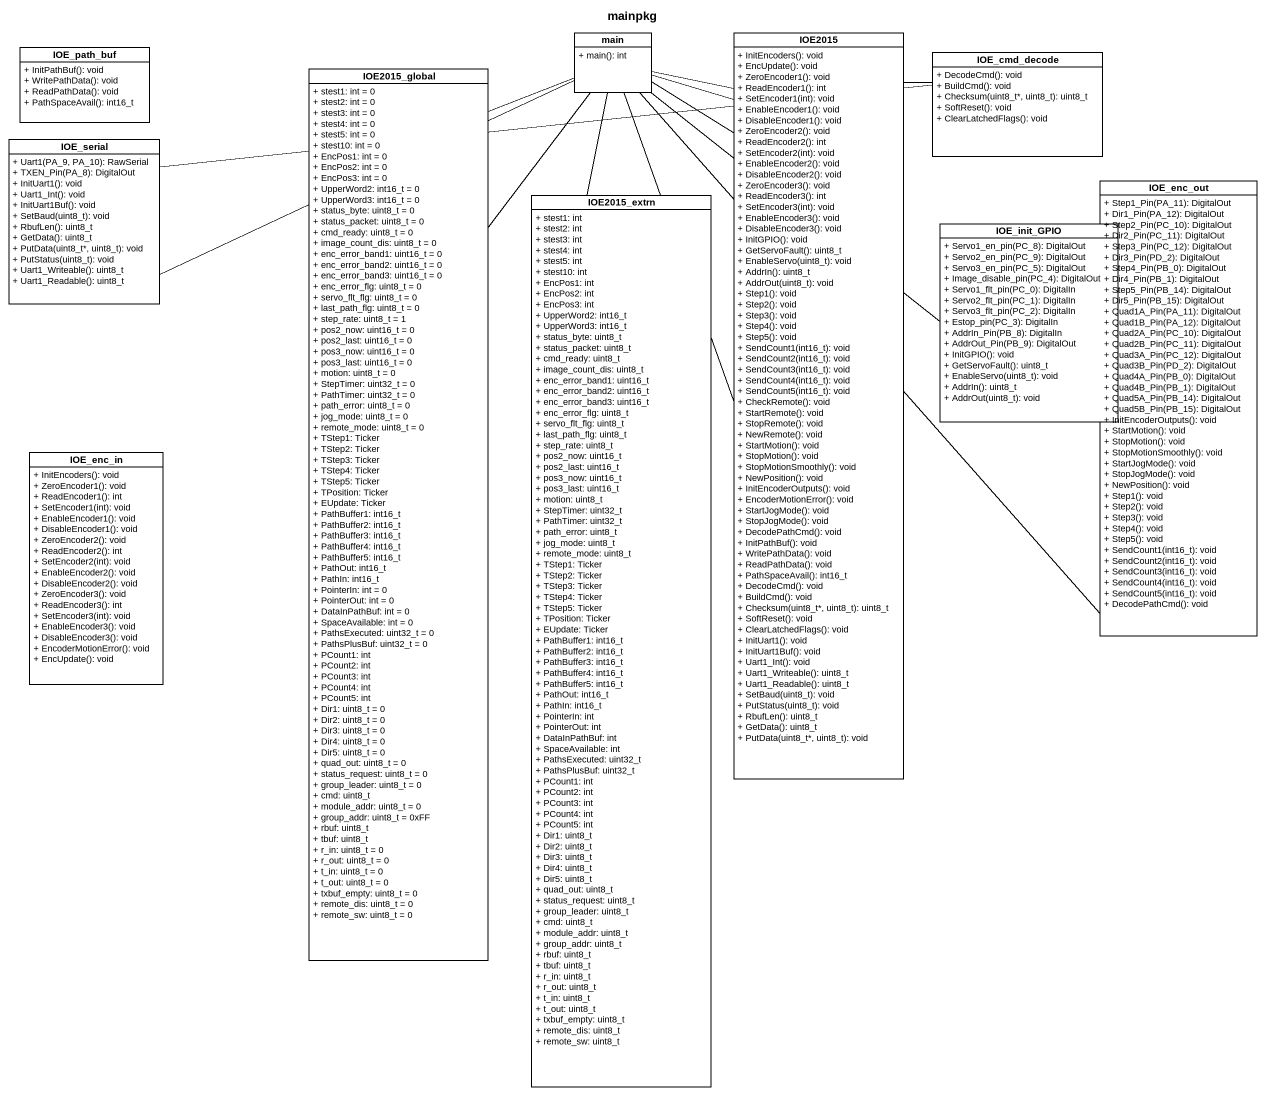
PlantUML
@startuml
title mainpkg
hide circle
hide empty members
skinparam classAttributeIconSize 0
class IOE_path_buf {
  + InitPathBuf(): void
  + WritePathData(): void
  + ReadPathData(): void
  + PathSpaceAvail(): int16_t
}
class main {
  + main(): int
}
class IOE2015 {
  + InitEncoders(): void
  + EncUpdate(): void
  + ZeroEncoder1(): void
  + ReadEncoder1(): int
  + SetEncoder1(int): void
  + EnableEncoder1(): void
  + DisableEncoder1(): void
  + ZeroEncoder2(): void
  + ReadEncoder2(): int
  + SetEncoder2(int): void
  + EnableEncoder2(): void
  + DisableEncoder2(): void
  + ZeroEncoder3(): void
  + ReadEncoder3(): int
  + SetEncoder3(int): void
  + EnableEncoder3(): void
  + DisableEncoder3(): void
  + InitGPIO(): void
  + GetServoFault(): uint8_t
  + EnableServo(uint8_t): void
  + AddrIn(): uint8_t
  + AddrOut(uint8_t): void
  + Step1(): void
  + Step2(): void
  + Step3(): void
  + Step4(): void
  + Step5(): void
  + SendCount1(int16_t): void
  + SendCount2(int16_t): void
  + SendCount3(int16_t): void
  + SendCount4(int16_t): void
  + SendCount5(int16_t): void
  + CheckRemote(): void
  + StartRemote(): void
  + StopRemote(): void
  + NewRemote(): void
  + StartMotion(): void
  + StopMotion(): void
  + StopMotionSmoothly(): void
  + NewPosition(): void
  + InitEncoderOutputs(): void
  + EncoderMotionError(): void
  + StartJogMode(): void
  + StopJogMode(): void
  + DecodePathCmd(): void
  + InitPathBuf(): void
  + WritePathData(): void
  + ReadPathData(): void
  + PathSpaceAvail(): int16_t
  + DecodeCmd(): void
  + BuildCmd(): void
  + Checksum(uint8_t*, uint8_t): uint8_t
  + SoftReset(): void
  + ClearLatchedFlags(): void
  + InitUart1(): void
  + InitUart1Buf(): void
  + Uart1_Int(): void
  + Uart1_Writeable(): uint8_t
  + Uart1_Readable(): uint8_t
  + SetBaud(uint8_t): void
  + PutStatus(uint8_t): void
  + RbufLen(): uint8_t
  + GetData(): uint8_t
  + PutData(uint8_t*, uint8_t): void
}
class IOE2015_global {
  + stest1: int = 0
  + stest2: int = 0
  + stest3: int = 0
  + stest4: int = 0
  + stest5: int = 0
  + stest10: int = 0
  + EncPos1: int = 0
  + EncPos2: int = 0
  + EncPos3: int = 0
  + UpperWord2: int16_t = 0
  + UpperWord3: int16_t = 0
  + status_byte: uint8_t = 0
  + status_packet: uint8_t = 0
  + cmd_ready: uint8_t = 0
  + image_count_dis: uint8_t = 0
  + enc_error_band1: uint16_t = 0
  + enc_error_band2: uint16_t = 0
  + enc_error_band3: uint16_t = 0
  + enc_error_flg: uint8_t = 0
  + servo_flt_flg: uint8_t = 0
  + last_path_flg: uint8_t = 0
  + step_rate: uint8_t = 1
  + pos2_now: uint16_t = 0
  + pos2_last: uint16_t = 0
  + pos3_now: uint16_t = 0
  + pos3_last: uint16_t = 0
  + motion: uint8_t = 0
  + StepTimer: uint32_t = 0
  + PathTimer: uint32_t = 0
  + path_error: uint8_t = 0
  + jog_mode: uint8_t = 0
  + remote_mode: uint8_t = 0
  + TStep1: Ticker
  + TStep2: Ticker
  + TStep3: Ticker
  + TStep4: Ticker
  + TStep5: Ticker
  + TPosition: Ticker
  + EUpdate: Ticker
  + PathBuffer1: int16_t
  + PathBuffer2: int16_t
  + PathBuffer3: int16_t
  + PathBuffer4: int16_t
  + PathBuffer5: int16_t
  + PathOut: int16_t
  + PathIn: int16_t
  + PointerIn: int = 0
  + PointerOut: int = 0
  + DataInPathBuf: int = 0
  + SpaceAvailable: int = 0
  + PathsExecuted: uint32_t = 0
  + PathsPlusBuf: uint32_t = 0
  + PCount1: int
  + PCount2: int
  + PCount3: int
  + PCount4: int
  + PCount5: int
  + Dir1: uint8_t = 0
  + Dir2: uint8_t = 0
  + Dir3: uint8_t = 0
  + Dir4: uint8_t = 0
  + Dir5: uint8_t = 0
  + quad_out: uint8_t = 0
  + status_request: uint8_t = 0
  + group_leader: uint8_t = 0
  + cmd: uint8_t
  + module_addr: uint8_t = 0
  + group_addr: uint8_t = 0xFF
  + rbuf: uint8_t
  + tbuf: uint8_t
  + r_in: uint8_t = 0
  + r_out: uint8_t = 0
  + t_in: uint8_t = 0
  + t_out: uint8_t = 0
  + txbuf_empty: uint8_t = 0
  + remote_dis: uint8_t = 0
  + remote_sw: uint8_t = 0
}
class IOE_cmd_decode {
  + DecodeCmd(): void
  + BuildCmd(): void
  + Checksum(uint8_t*, uint8_t): uint8_t
  + SoftReset(): void
  + ClearLatchedFlags(): void
}
class IOE_serial {
  + Uart1(PA_9, PA_10): RawSerial
  + TXEN_Pin(PA_8): DigitalOut
  + InitUart1(): void
  + Uart1_Int(): void
  + InitUart1Buf(): void
  + SetBaud(uint8_t): void
  + RbufLen(): uint8_t
  + GetData(): uint8_t
  + PutData(uint8_t*, uint8_t): void
  + PutStatus(uint8_t): void
  + Uart1_Writeable(): uint8_t
  + Uart1_Readable(): uint8_t
}
class IOE2015_extrn {
  + stest1: int
  + stest2: int
  + stest3: int
  + stest4: int
  + stest5: int
  + stest10: int
  + EncPos1: int
  + EncPos2: int
  + EncPos3: int
  + UpperWord2: int16_t
  + UpperWord3: int16_t
  + status_byte: uint8_t
  + status_packet: uint8_t
  + cmd_ready: uint8_t
  + image_count_dis: uint8_t
  + enc_error_band1: uint16_t
  + enc_error_band2: uint16_t
  + enc_error_band3: uint16_t
  + enc_error_flg: uint8_t
  + servo_flt_flg: uint8_t
  + last_path_flg: uint8_t
  + step_rate: uint8_t
  + pos2_now: uint16_t
  + pos2_last: uint16_t
  + pos3_now: uint16_t
  + pos3_last: uint16_t
  + motion: uint8_t
  + StepTimer: uint32_t
  + PathTimer: uint32_t
  + path_error: uint8_t
  + jog_mode: uint8_t
  + remote_mode: uint8_t
  + TStep1: Ticker
  + TStep2: Ticker
  + TStep3: Ticker
  + TStep4: Ticker
  + TStep5: Ticker
  + TPosition: Ticker
  + EUpdate: Ticker
  + PathBuffer1: int16_t
  + PathBuffer2: int16_t
  + PathBuffer3: int16_t
  + PathBuffer4: int16_t
  + PathBuffer5: int16_t
  + PathOut: int16_t
  + PathIn: int16_t
  + PointerIn: int
  + PointerOut: int
  + DataInPathBuf: int
  + SpaceAvailable: int
  + PathsExecuted: uint32_t
  + PathsPlusBuf: uint32_t
  + PCount1: int
  + PCount2: int
  + PCount3: int
  + PCount4: int
  + PCount5: int
  + Dir1: uint8_t
  + Dir2: uint8_t
  + Dir3: uint8_t
  + Dir4: uint8_t
  + Dir5: uint8_t
  + quad_out: uint8_t
  + status_request: uint8_t
  + group_leader: uint8_t
  + cmd: uint8_t
  + module_addr: uint8_t
  + group_addr: uint8_t
  + rbuf: uint8_t
  + tbuf: uint8_t
  + r_in: uint8_t
  + r_out: uint8_t
  + t_in: uint8_t
  + t_out: uint8_t
  + txbuf_empty: uint8_t
  + remote_dis: uint8_t
  + remote_sw: uint8_t
}
class IOE_enc_out {
  + Step1_Pin(PA_11): DigitalOut
  + Dir1_Pin(PA_12): DigitalOut
  + Step2_Pin(PC_10): DigitalOut
  + Dir2_Pin(PC_11): DigitalOut
  + Step3_Pin(PC_12): DigitalOut
  + Dir3_Pin(PD_2): DigitalOut
  + Step4_Pin(PB_0): DigitalOut
  + Dir4_Pin(PB_1): DigitalOut
  + Step5_Pin(PB_14): DigitalOut
  + Dir5_Pin(PB_15): DigitalOut
  + Quad1A_Pin(PA_11): DigitalOut
  + Quad1B_Pin(PA_12): DigitalOut
  + Quad2A_Pin(PC_10): DigitalOut
  + Quad2B_Pin(PC_11): DigitalOut
  + Quad3A_Pin(PC_12): DigitalOut
  + Quad3B_Pin(PD_2): DigitalOut
  + Quad4A_Pin(PB_0): DigitalOut
  + Quad4B_Pin(PB_1): DigitalOut
  + Quad5A_Pin(PB_14): DigitalOut
  + Quad5B_Pin(PB_15): DigitalOut
  + InitEncoderOutputs(): void
  + StartMotion(): void
  + StopMotion(): void
  + StopMotionSmoothly(): void
  + StartJogMode(): void
  + StopJogMode(): void
  + NewPosition(): void
  + Step1(): void
  + Step2(): void
  + Step3(): void
  + Step4(): void
  + Step5(): void
  + SendCount1(int16_t): void
  + SendCount2(int16_t): void
  + SendCount3(int16_t): void
  + SendCount4(int16_t): void
  + SendCount5(int16_t): void
  + DecodePathCmd(): void
}
class IOE_init_GPIO {
  + Servo1_en_pin(PC_8): DigitalOut
  + Servo2_en_pin(PC_9): DigitalOut
  + Servo3_en_pin(PC_5): DigitalOut
  + Image_disable_pin(PC_4): DigitalOut
  + Servo1_flt_pin(PC_0): DigitalIn
  + Servo2_flt_pin(PC_1): DigitalIn
  + Servo3_flt_pin(PC_2): DigitalIn
  + Estop_pin(PC_3): DigitalIn
  + AddrIn_Pin(PB_8): DigitalIn
  + AddrOut_Pin(PB_9): DigitalOut
  + InitGPIO(): void
  + GetServoFault(): uint8_t
  + EnableServo(uint8_t): void
  + AddrIn(): uint8_t
  + AddrOut(uint8_t): void
}
class IOE_enc_in {
  + InitEncoders(): void
  + ZeroEncoder1(): void
  + ReadEncoder1(): int
  + SetEncoder1(int): void
  + EnableEncoder1(): void
  + DisableEncoder1(): void
  + ZeroEncoder2(): void
  + ReadEncoder2(): int
  + SetEncoder2(int): void
  + EnableEncoder2(): void
  + DisableEncoder2(): void
  + ZeroEncoder3(): void
  + ReadEncoder3(): int
  + SetEncoder3(int): void
  + EnableEncoder3(): void
  + DisableEncoder3(): void
  + EncoderMotionError(): void
  + EncUpdate(): void
}
main -- IOE2015
main -- IOE2015
main -- IOE2015
main -- IOE2015
main -- IOE2015_global
main -- IOE2015_global
main -left- IOE_serial
main -- IOE2015_extrn
main -- IOE_enc_out
main -- IOE_init_GPIO
IOE_cmd_decode -- IOE2015
IOE_serial -right- IOE_cmd_decode
@enduml
